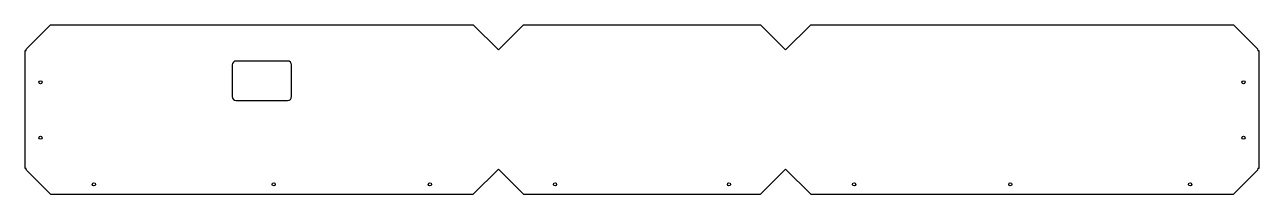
# Model space of a CAD drawing. Header units: millimetres. Extents: x -781 to 781, y -31 to 183.
import ezdxf

# ---------------------------------------------------------------- set-up
doc = ezdxf.new("R2010")
doc.units = ezdxf.units.MM

msp = doc.modelspace()

# ---------------------------------------------------------------- linework, layer by layer
at = {"color": 7, "linetype": 'Continuous', "lineweight": 25}
for p, q in [((-778.6, 152.8), (-748.1, 183.3)), ((-748.1, 183.3), (-213.5, 183.3)), ((-213.5, 183.3), (-181.7, 151.5)), ((-181.7, 151.5), (-149.8, 183.3)), ((-149.8, 183.3), (149.8, 183.3)), ((149.8, 183.3), (181.7, 151.5)), ((181.7, 151.5), (213.5, 183.3)), ((213.5, 183.3), (748.1, 183.3)), ((748.1, 183.3), (778.6, 152.8)), ((-780.8, 150.5), (-780.8, 2)), ((-779.5, 150.5), (-780.8, 150.5)), ((-779.5, 150.5), (-778.6, 152.8)), ((778.6, 152.8), (778.8, 150.5)), ((780.8, 150.5), (778.8, 150.5)), ((780.8, 2), (780.8, 150.5)), ((-518.3, 132.5), (-518.3, 92.5)), ((-448.3, 137.5), (-513.3, 137.5)), ((-443.3, 92.5), (-443.3, 132.5)), ((-513.3, 87.5), (-448.3, 87.5)), ((-780.8, 2), (-779.5, 2)), ((-778.6, -0.3), (-779.5, 2)), ((-181.7, 1), (-213.5, -30.8)), ((-149.8, -30.8), (-181.7, 1)), ((181.7, 1), (149.8, -30.8)), ((213.5, -30.8), (181.7, 1)), ((778.8, 2), (778.6, -0.3)), ((778.8, 2), (780.8, 2)), ((-748.1, -30.8), (-778.6, -0.3)), ((778.6, -0.3), (748.1, -30.8)), ((-748.1, -30.8), (-213.5, -30.8)), ((-149.8, -30.8), (149.8, -30.8)), ((213.5, -30.8), (748.1, -30.8))]:
    msp.add_line(p, q, dxfattribs=at)
for centre in [(-760.8, 110.6), (760.8, 110.6), (-760.8, 40.6), (760.8, 40.6), (-693.3, -18.3), (-465.8, -18.3), (-268.3, -18.3), (-110, -18.3), (110, -18.3), (268.3, -18.3), (465.8, -18.3), (693.3, -18.3)]:
    msp.add_circle(centre, 2, dxfattribs=at)
for centre, start, end in [((-513.3, 132.5), 90, 180), ((-448.3, 132.5), 360, 90), ((-513.3, 92.5), 180, 270), ((-448.3, 92.5), 270, 0)]:
    msp.add_arc(centre, 5, start, end, dxfattribs=at)

doc.saveas('drawing.dxf')
